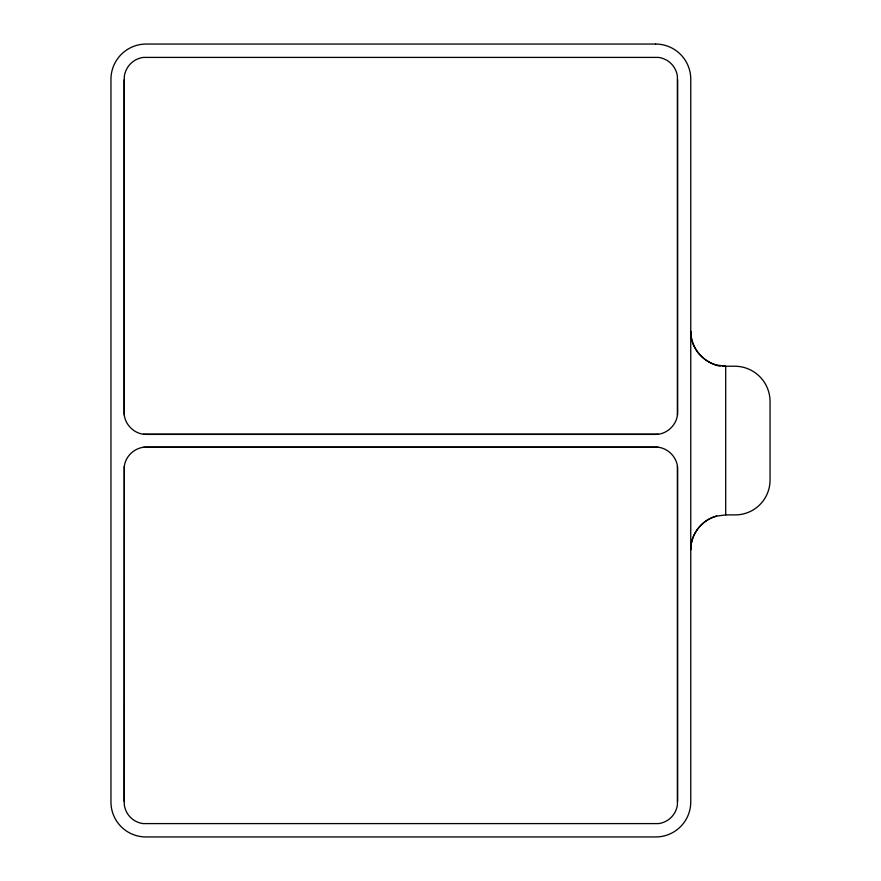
<?xml version="1.0" encoding="UTF-8"?>
<svg xmlns="http://www.w3.org/2000/svg" width="881" height="881" viewBox="0 0 881 881"><rect width="100%" height="100%" fill="white"/><g stroke="black" fill="none" stroke-linecap="round" stroke-linejoin="round"><path stroke-width="1.32" d="M124.1 801.567L124.287 466.434C125.531 455.675 135.498 446.931 146.334 447.108L655.486 447.108C667.313 446.854 677.863 457.404 677.61 469.243L677.401 804.793A21.838 21.838 0 0 1 658.603 823.592L143.052 823.592A21.772 21.772 0 0 1 124.309 804.849L124.287 466.434M677.423 415.072L677.401 76.317A21.959 21.959 0 0 0 658.492 57.408L143.35 57.408A22.102 22.102 0 0 0 124.309 76.449L124.1 412.165C123.847 424.047 134.452 434.641 146.334 434.399L655.387 434.399C667.269 434.641 677.863 424.047 677.61 412.165L677.61 79.62M716.649 516.09C701.728 519.911 690.583 534.426 690.759 549.832A34.943 34.943 0 0 1 716.649 516.09L725.702 514.9L735.228 514.9A34.822 34.822 0 0 0 770.049 480.079L770.049 401.538A35.306 35.306 0 0 0 734.743 366.232L722.376 366.232M143.427 434.201L658.283 434.201M143.427 447.295L658.371 447.295M720.162 366.232C703.842 363.016 690.462 348.204 690.759 331.289A34.943 34.943 0 0 0 716.649 365.042L725.702 366.232L725.702 514.9M677.423 466.346L677.61 801.512M124.1 79.764L124.287 415.061M655.618 44.05L146.235 44.05A35.284 35.284 0 0 0 110.951 79.334L110.951 801.996A34.954 34.954 0 0 0 145.905 836.95L655.75 836.95A35.009 35.009 0 0 0 690.759 801.941L690.759 79.191A35.141 35.141 0 0 0 655.618 44.05"/></g></svg>
